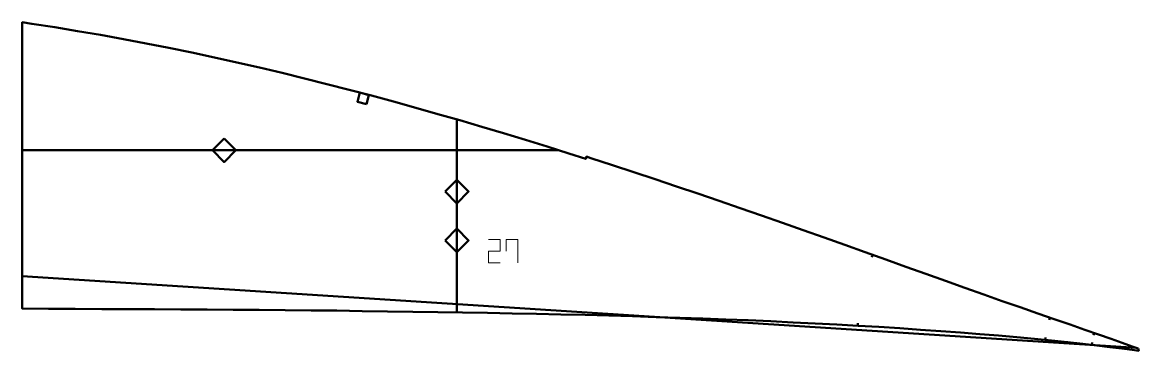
# Model space of a CAD drawing. Header units: metres. Extents: x 489 to 965, y 115 to 254.
import ezdxf

# ---------------------------------------------------------------- set-up
doc = ezdxf.new("R2010")
doc.units = ezdxf.units.M
doc.layers.add('Layer', color=1, linetype='Continuous', lineweight=50)
doc.layers.add('NumLabel', color=1, linetype='Continuous', lineweight=15)

msp = doc.modelspace()

# ---------------------------------------------------------------- linework, layer by layer
at = {"layer": 'Layer', "color": 7}
for p, q in [((674.34, 130.97), (674.34, 213.12)), ((489.4, 200), (717.71, 200)), ((569.3, 200), (581.3, 200)), ((674.34, 176.42), (674.34, 188.42)), ((674.34, 155.67), (674.34, 167.67)), ((489.4, 146.49), (963.63, 115.89))]:
    msp.add_line(p, q, dxfattribs=at)
at = {"layer": 'Layer'}
for p, q in [((851.34, 155.48), (851.01, 154.54)), ((926.75, 128.77), (926.43, 127.82)), ((845.06, 126.35), (844.98, 125.36)), ((924.84, 120.32), (924.75, 119.33)), ((945.66, 122.26), (945.34, 121.32)), ((944.71, 118.17), (944.65, 117.17))]:
    msp.add_line(p, q, dxfattribs=at)
for points in [[(964.41, 115.61), (961.84, 116.54), (957.58, 118.07), (952.81, 119.77), (947.52, 121.62), (941.71, 123.62), (935.4, 125.78), (928.66, 128.1), (921.57, 130.57), (914.16, 133.16), (906.51, 135.85), (898.64, 138.63), (890.58, 141.49), (882.36, 144.42), (873.99, 147.4), (865.49, 150.43), (856.89, 153.5), (848.21, 156.6), (839.45, 159.71), (830.65, 162.84), (821.79, 165.97), (812.9, 169.1), (803.96, 172.23), (794.99, 175.36), (785.99, 178.47), (776.96, 181.56), (767.9, 184.64), (758.83, 187.69), (749.72, 190.72), (740.6, 193.72), (731.44, 196.68), (729.54, 197.29), (729.23, 196.34), (721.96, 198.66), (712.76, 201.56), (703.53, 204.41), (694.26, 207.23), (684.96, 210.01), (675.63, 212.75), (666.26, 215.44), (656.87, 218.1), (647.44, 220.7), (637.99, 223.26), (628.51, 225.76), (619.01, 228.21), (609.48, 230.6), (599.93, 232.93), (590.35, 235.19), (580.76, 237.39), (571.13, 239.51), (561.48, 241.57), (551.82, 243.56), (542.13, 245.47), (532.42, 247.31), (522.69, 249.07), (512.95, 250.76), (503.19, 252.36), (493.4, 253.88), (489.4, 254.46), (489.4, 132.64), (500.59, 132.57), (511.91, 132.5), (523.2, 132.43), (534.45, 132.37), (545.67, 132.32), (556.86, 132.28), (568.01, 132.23), (579.13, 132.15), (590.23, 132.07), (601.29, 131.97), (612.29, 131.87), (623.21, 131.74), (634.07, 131.57), (644.86, 131.4), (655.57, 131.23), (666.22, 131.08), (676.82, 130.94), (687.36, 130.78), (697.85, 130.58), (708.29, 130.37), (718.67, 130.15), (728.93, 129.93), (739.09, 129.67), (749.18, 129.37), (759.22, 129.04), (769.19, 128.71), (779.06, 128.38), (788.79, 128.03), (798.41, 127.63), (807.96, 127.2), (817.45, 126.75), (826.83, 126.3), (836.04, 125.84), (845.1, 125.35), (854.03, 124.81), (862.9, 124.22), (871.67, 123.62), (880.3, 123.03), (888.72, 122.41), (896.94, 121.78), (904.96, 121.12), (912.75, 120.44), (920.26, 119.76), (927.45, 119.07), (934.29, 118.35), (940.75, 117.62), (946.79, 116.92), (952.34, 116.26), (957.36, 115.64), (961.85, 115.06), (964.56, 114.71), (964.41, 115.61)], [(635.93, 219.66), (632.06, 220.69), (633.08, 224.55), (636.95, 223.53), (635.93, 219.66)], [(575.3, 205), (580.3, 200), (575.3, 195), (570.3, 200), (575.3, 205)], [(669.34, 182.42), (674.34, 187.42), (679.34, 182.42), (674.34, 177.42), (669.34, 182.42)], [(669.34, 161.67), (674.34, 166.67), (679.34, 161.67), (674.34, 156.67), (669.34, 161.67)]]:
    msp.add_lwpolyline(points, close=True, dxfattribs=at)
at = {"layer": 'NumLabel', "color": 1}
for points in [[(687.83, 162.06), (692.83, 162.06), (692.83, 157.06), (687.83, 157.06), (687.83, 152.06), (692.83, 152.06)], [(695.33, 157.06), (695.33, 162.06), (700.33, 162.06), (700.33, 152.06)]]:
    msp.add_lwpolyline(points, dxfattribs=at)

doc.saveas('drawing.dxf')
